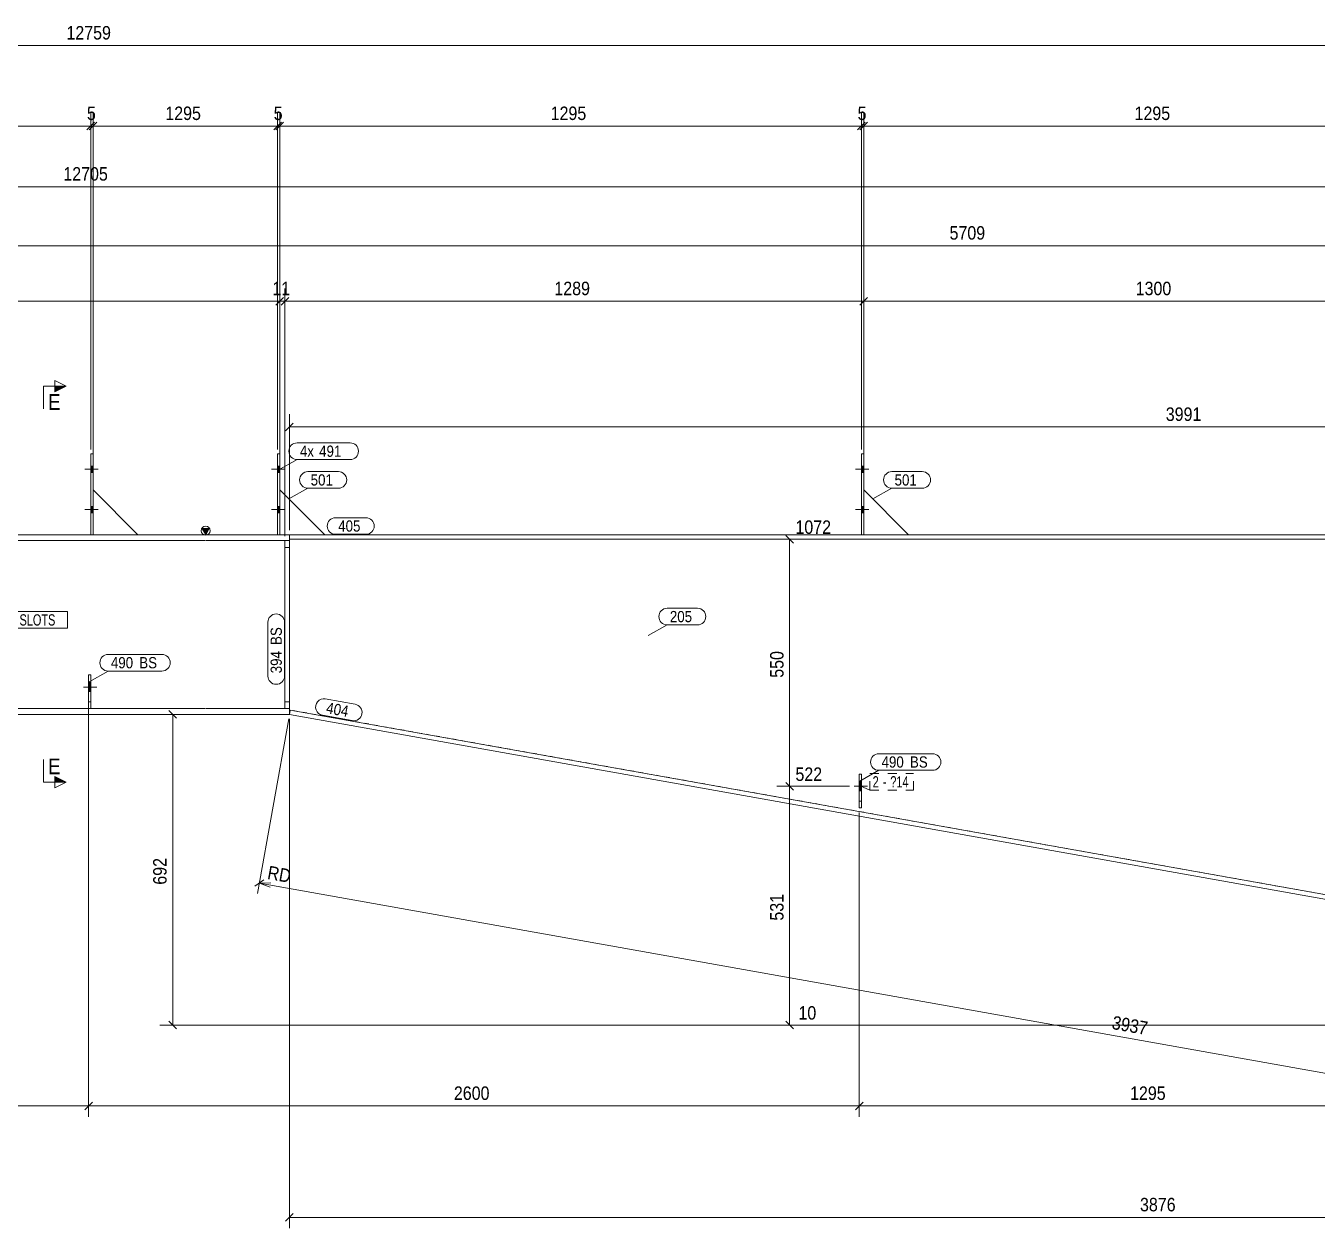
# Model space of a CAD drawing. Header units: millimetres. Extents: x 2 to 1174, y 1 to 825.
# Drawn here: x 559.1 to 846.6, y 275.6 to 543.4 of the extents above; entities that cross this region are included whole.
import ezdxf

# ---------------------------------------------------------------- set-up
doc = ezdxf.new("R2010")
doc.units = ezdxf.units.MM
for name, pattern in [('XKITLINE00', [0]), ('XKITLINE01', [4, 1, -1, 1, -1]), ('XKITLINE02', [4, 2, -2])]:
    doc.linetypes.add(name, pattern=pattern)
for name, color, linetype, lineweight in [('Bolt', 3, 'Continuous', 0), ('BoltMark', 7, 'Continuous', 0), ('Dimensions', 7, 'Continuous', 0), ('Part', 2, 'Continuous', 0), ('PartMark', 7, 'Continuous', 0), ('Section', 6, 'Continuous', 0)]:
    doc.layers.add(name, color=color, linetype=linetype, lineweight=lineweight)
doc.styles.add('ARIAL', font='ARIAL.TTF')
doc.styles.add('ARIAL_NARROW', font='ARIALN.TTF')

# ---------------------------------------------------------------- blocks, each defined once
blk = doc.blocks.new('*A27')
at = {"layer": 'Part', "color": 7, "linetype": 'XKITLINE01', "lineweight": 0}
for p, q in [((573.1, 398.83), (573.1, 391.33)), ((573.6, 398.83), (573.1, 398.83)), ((573.6, 391.33), (573.6, 398.83)), ((573.1, 392.83), (573.6, 392.83)), ((573.1, 391.33), (573.6, 391.33))]:
    blk.add_line(p, q, dxfattribs=at)
blk = doc.blocks.new('*A28')
at = {"layer": 'Part', "color": 2, "linetype": 'XKITLINE00', "lineweight": 0}
for p, q in [((573.1, 391.33), (573.1, 398.83)), ((573.1, 398.83), (573.6, 398.83)), ((573.6, 398.83), (573.6, 391.33))]:
    blk.add_line(p, q, dxfattribs=at)
at = {"layer": 'Part', "color": 7, "linetype": 'XKITLINE01', "lineweight": 0}
for p, q in [((573.1, 392.83), (573.6, 392.83)), ((573.6, 391.33), (573.1, 391.33))]:
    blk.add_line(p, q, dxfattribs=at)
blk = doc.blocks.new('*A29')
at = {"layer": 'Part', "color": 2, "linetype": 'XKITLINE00', "lineweight": 0}
blk.add_line((584.1, 430.03), (574.1, 440.03), dxfattribs=at)
at = {"layer": 'Part', "color": 7, "linetype": 'XKITLINE01', "lineweight": 0}
for p, q in [((574.1, 440.03), (574.1, 430.03)), ((574.1, 430.03), (584.1, 430.03))]:
    blk.add_line(p, q, dxfattribs=at)
blk = doc.blocks.new('*A30')
at = {"layer": 'Part', "color": 2, "linetype": 'XKITLINE00', "lineweight": 0}
for p, q in [((573.6, 448.03), (574.1, 448.03)), ((573.6, 448.03), (573.6, 430.03)), ((574.1, 448.03), (574.1, 430.03))]:
    blk.add_line(p, q, dxfattribs=at)
at = {"layer": 'Part', "color": 7, "linetype": 'XKITLINE01', "lineweight": 0}
blk.add_line((574.1, 430.03), (573.6, 430.03), dxfattribs=at)
blk = doc.blocks.new('*A31')
at = {"layer": 'Part', "color": 2, "linetype": 'XKITLINE00', "lineweight": 0}
blk.add_line((625.68, 430.03), (615.68, 440.03), dxfattribs=at)
at = {"layer": 'Part', "color": 7, "linetype": 'XKITLINE01', "lineweight": 0}
for p, q in [((615.68, 440.03), (615.68, 430.03)), ((615.68, 430.03), (625.68, 430.03))]:
    blk.add_line(p, q, dxfattribs=at)
blk = doc.blocks.new('*A32')
at = {"layer": 'Part', "color": 2, "linetype": 'XKITLINE00', "lineweight": 0}
for p, q in [((615.18, 448.03), (615.68, 448.03)), ((615.18, 448.03), (615.18, 430.03)), ((615.68, 448.03), (615.68, 430.03))]:
    blk.add_line(p, q, dxfattribs=at)
at = {"layer": 'Part', "color": 7, "linetype": 'XKITLINE01', "lineweight": 0}
blk.add_line((615.68, 430.03), (615.18, 430.03), dxfattribs=at)
blk = doc.blocks.new('*A33')
at = {"layer": 'Part', "color": 7, "linetype": 'XKITLINE01', "lineweight": 0}
for p, q in [((744.68, 376.72), (744.68, 369.22)), ((745.18, 376.72), (744.68, 376.72)), ((745.18, 369.22), (745.18, 376.72)), ((744.68, 370.72), (745.18, 370.72)), ((744.68, 369.22), (745.18, 369.22))]:
    blk.add_line(p, q, dxfattribs=at)
blk = doc.blocks.new('*A34')
at = {"layer": 'Part', "color": 2, "linetype": 'XKITLINE00', "lineweight": 0}
for p, q in [((744.68, 369.22), (744.68, 376.72)), ((744.68, 376.72), (745.18, 376.72)), ((745.18, 376.72), (745.18, 369.22)), ((745.18, 369.22), (744.68, 369.22))]:
    blk.add_line(p, q, dxfattribs=at)
at = {"layer": 'Part', "color": 7, "linetype": 'XKITLINE01', "lineweight": 0}
blk.add_line((744.68, 370.72), (745.18, 370.72), dxfattribs=at)
blk = doc.blocks.new('*A35')
at = {"layer": 'Part', "color": 2, "linetype": 'XKITLINE00', "lineweight": 0}
blk.add_line((755.68, 430.03), (745.68, 440.03), dxfattribs=at)
at = {"layer": 'Part', "color": 7, "linetype": 'XKITLINE01', "lineweight": 0}
for p, q in [((745.68, 440.03), (745.68, 430.03)), ((745.68, 430.03), (755.68, 430.03))]:
    blk.add_line(p, q, dxfattribs=at)
blk = doc.blocks.new('*A36')
at = {"layer": 'Part', "color": 2, "linetype": 'XKITLINE00', "lineweight": 0}
for p, q in [((745.18, 448.03), (745.68, 448.03)), ((745.18, 448.03), (745.18, 430.03)), ((745.68, 448.03), (745.68, 430.03))]:
    blk.add_line(p, q, dxfattribs=at)
at = {"layer": 'Part', "color": 7, "linetype": 'XKITLINE01', "lineweight": 0}
blk.add_line((745.68, 430.03), (745.18, 430.03), dxfattribs=at)
blk = doc.blocks.new('*A41')
at = {"layer": 'Part', "color": 2, "linetype": 'XKITLINE00', "lineweight": 0}
for p, q in [((1016.92, 430.03), (617.83, 430.03)), ((617.83, 430.03), (617.83, 429.03)), ((1016.92, 429.03), (617.83, 429.03))]:
    blk.add_line(p, q, dxfattribs=at)
blk = doc.blocks.new('*A47')
at = {"layer": 'Part', "color": 7, "linetype": 'XKITLINE01', "lineweight": 0}
for p, q in [((617.83, 428.73), (616.83, 428.73)), ((616.83, 391.33), (616.83, 428.73)), ((617.83, 391.33), (617.83, 428.73)), ((616.83, 427.23), (617.83, 427.23)), ((616.83, 392.83), (617.83, 392.83)), ((616.83, 391.33), (617.83, 391.33))]:
    blk.add_line(p, q, dxfattribs=at)
blk = doc.blocks.new('*A48')
at = {"layer": 'Part', "color": 2, "linetype": 'XKITLINE00', "lineweight": 0}
for p, q in [((616.83, 428.73), (616.83, 391.33)), ((617.83, 391.33), (617.83, 428.73))]:
    blk.add_line(p, q, dxfattribs=at)
at = {"layer": 'Part', "color": 7, "linetype": 'XKITLINE01', "lineweight": 0}
for p, q in [((617.83, 428.73), (616.83, 428.73)), ((616.83, 427.23), (617.83, 427.23)), ((616.83, 392.83), (617.83, 392.83)), ((617.83, 391.33), (616.83, 391.33))]:
    blk.add_line(p, q, dxfattribs=at)
blk = doc.blocks.new('*A52')
at = {"layer": 'Part', "color": 7, "linetype": 'XKITLINE01', "lineweight": 0}
for p, q in [((617.83, 391.05), (617.83, 429.03)), ((617.83, 429.03), (1016.92, 429.03)), ((1005.62, 321.86), (618.01, 391.01))]:
    blk.add_line(p, q, dxfattribs=at)
at = {"layer": 'Part', "color": 2, "linetype": 'XKITLINE00', "lineweight": 0}
blk.add_line((618.01, 391.01), (617.83, 391.05), dxfattribs=at)
blk = doc.blocks.new('*A67')
at = {"layer": 'Bolt', "color": 3, "linetype": 'XKITLINE02', "lineweight": 0}
for p, q in [((573.6, 397.11), (573.1, 397.11)), ((574.95, 396.13), (571.95, 396.13)), ((573.6, 395.15), (573.1, 395.15))]:
    blk.add_line(p, q, dxfattribs=at)
blk = doc.blocks.new('*A68')
at = {"layer": 'Bolt'}
blk.add_hatch(color=3, dxfattribs=at).paths.add_polyline_path([(573.6, 395.15), (573.1, 395.15), (573.1, 397.11), (573.6, 397.11)], flags=17)
at = {"layer": 'Bolt', "color": 3, "linetype": 'XKITLINE00', "lineweight": 0}
for p, q in [((573.6, 397.11), (573.1, 397.11)), ((574.95, 396.13), (571.95, 396.13)), ((573.6, 395.15), (573.1, 395.15))]:
    blk.add_line(p, q, dxfattribs=at)
blk = doc.blocks.new('*A69')
at = {"layer": 'Bolt'}
for points in [[(573.6, 445.33), (574.1, 445.33), (574.1, 443.93), (573.6, 443.93)], [(573.6, 445.33), (574.1, 445.33), (574.1, 443.93), (573.6, 443.93)], [(573.6, 436.33), (574.1, 436.33), (574.1, 434.93), (573.6, 434.93)], [(573.6, 436.33), (574.1, 436.33), (574.1, 434.93), (573.6, 434.93)]]:
    blk.add_hatch(color=3, dxfattribs=at).paths.add_polyline_path(points, flags=17)
at = {"layer": 'Bolt', "color": 3, "linetype": 'XKITLINE00', "lineweight": 0}
for p, q in [((575.26, 444.63), (572.26, 444.63)), ((575.26, 444.63), (572.26, 444.63)), ((574.1, 445.33), (573.6, 445.33)), ((574.1, 445.33), (573.6, 445.33)), ((574.1, 443.93), (573.6, 443.93)), ((574.1, 443.93), (573.6, 443.93)), ((575.26, 435.63), (572.26, 435.63)), ((575.26, 435.63), (572.26, 435.63)), ((574.1, 436.33), (573.6, 436.33)), ((574.1, 436.33), (573.6, 436.33)), ((574.1, 434.93), (573.6, 434.93)), ((574.1, 434.93), (573.6, 434.93))]:
    blk.add_line(p, q, dxfattribs=at)
blk = doc.blocks.new('*A70')
at = {"layer": 'Bolt'}
for points in [[(615.18, 445.33), (615.68, 445.33), (615.68, 443.93), (615.18, 443.93)], [(615.18, 445.33), (615.68, 445.33), (615.68, 443.93), (615.18, 443.93)], [(615.18, 436.33), (615.68, 436.33), (615.68, 434.93), (615.18, 434.93)], [(615.18, 436.33), (615.68, 436.33), (615.68, 434.93), (615.18, 434.93)]]:
    blk.add_hatch(color=3, dxfattribs=at).paths.add_polyline_path(points, flags=17)
at = {"layer": 'Bolt', "color": 3, "linetype": 'XKITLINE00', "lineweight": 0}
for p, q in [((616.84, 444.63), (613.84, 444.63)), ((616.84, 444.63), (613.84, 444.63)), ((615.68, 445.33), (615.18, 445.33)), ((615.68, 445.33), (615.18, 445.33)), ((615.68, 443.93), (615.18, 443.93)), ((615.68, 443.93), (615.18, 443.93)), ((616.84, 435.63), (613.84, 435.63)), ((616.84, 435.63), (613.84, 435.63)), ((615.68, 436.33), (615.18, 436.33)), ((615.68, 436.33), (615.18, 436.33)), ((615.68, 434.93), (615.18, 434.93)), ((615.68, 434.93), (615.18, 434.93))]:
    blk.add_line(p, q, dxfattribs=at)
blk = doc.blocks.new('*A71')
at = {"layer": 'Bolt', "color": 3, "linetype": 'XKITLINE02', "lineweight": 0}
for p, q in [((746.53, 374.02), (743.53, 374.02)), ((745.18, 375), (744.68, 375)), ((745.18, 373.04), (744.68, 373.04))]:
    blk.add_line(p, q, dxfattribs=at)
blk = doc.blocks.new('*A72')
at = {"layer": 'Bolt'}
blk.add_hatch(color=3, dxfattribs=at).paths.add_polyline_path([(745.18, 373.04), (744.68, 373.04), (744.68, 375), (745.18, 375)], flags=17)
at = {"layer": 'Bolt', "color": 3, "linetype": 'XKITLINE00', "lineweight": 0}
for p, q in [((746.53, 374.02), (743.53, 374.02)), ((745.18, 375), (744.68, 375)), ((745.18, 373.04), (744.68, 373.04))]:
    blk.add_line(p, q, dxfattribs=at)
blk = doc.blocks.new('*A73')
at = {"layer": 'Bolt'}
for points in [[(745.18, 445.33), (745.68, 445.33), (745.68, 443.93), (745.18, 443.93)], [(745.18, 445.33), (745.68, 445.33), (745.68, 443.93), (745.18, 443.93)], [(745.18, 436.33), (745.68, 436.33), (745.68, 434.93), (745.18, 434.93)], [(745.18, 436.33), (745.68, 436.33), (745.68, 434.93), (745.18, 434.93)]]:
    blk.add_hatch(color=3, dxfattribs=at).paths.add_polyline_path(points, flags=17)
at = {"layer": 'Bolt', "color": 3, "linetype": 'XKITLINE00', "lineweight": 0}
for p, q in [((746.84, 444.63), (743.84, 444.63)), ((746.84, 444.63), (743.84, 444.63)), ((745.68, 445.33), (745.18, 445.33)), ((745.68, 445.33), (745.18, 445.33)), ((745.68, 443.93), (745.18, 443.93)), ((745.68, 443.93), (745.18, 443.93)), ((746.84, 435.63), (743.84, 435.63)), ((746.84, 435.63), (743.84, 435.63)), ((745.68, 436.33), (745.18, 436.33)), ((745.68, 436.33), (745.18, 436.33)), ((745.68, 434.93), (745.18, 434.93)), ((745.68, 434.93), (745.18, 434.93))]:
    blk.add_line(p, q, dxfattribs=at)
blk = doc.blocks.new('*A79')
at = {"layer": 'Part', "color": 2, "linetype": 'XKITLINE00', "lineweight": 0}
for p, q in [((617.83, 390.03), (618.01, 391.01)), ((618.01, 391.01), (1005.62, 321.86)), ((1005.44, 320.87), (617.83, 390.03))]:
    blk.add_line(p, q, dxfattribs=at)
blk = doc.blocks.new('*A80')
at = {"layer": 'Part'}
blk.add_hatch(color=2, dxfattribs=at).paths.add_polyline_path([(598.39, 431.43), (599.99, 431.43), (599.19, 430.03)], flags=17)
at = {"layer": 'Part', "color": 2, "linetype": 'XKITLINE00', "lineweight": 0}
for p, q in [((599.19, 430.03), (598.39, 431.43)), ((598.39, 431.43), (599.99, 431.43)), ((599.99, 431.43), (599.19, 430.03)), ((599.1, 430.03), (557.3, 430.03)), ((599.1, 428.73), (557.3, 428.73)), ((617.83, 430.03), (599.2, 430.03)), ((617.83, 428.73), (599.2, 428.73)), ((617.83, 429.03), (617.83, 428.73)), ((557.3, 391.33), (599.1, 391.33)), ((599.2, 391.33), (617.83, 391.33)), ((617.83, 390.03), (617.83, 391.33)), ((557.3, 390.03), (599.1, 390.03)), ((599.2, 390.03), (617.83, 390.03))]:
    blk.add_line(p, q, dxfattribs=at)
at = {"layer": 'Part', "color": 7, "linetype": 'XKITLINE01', "lineweight": 0}
for p, q in [((617.83, 430.03), (617.83, 429.03)), ((617.83, 391.33), (617.83, 428.73))]:
    blk.add_line(p, q, dxfattribs=at)
at = {"layer": 'Part', "color": 2, "linetype": 'XKITLINE00', "lineweight": 0}
blk.add_circle((599.19, 430.93), 1, dxfattribs=at)
blk = doc.blocks.new('*A190')
at = {"layer": 'Dimensions', "color": 7, "linetype": 'XKITLINE00', "lineweight": 0}
blk.add_line((127.18, 538.96), (1020.3, 538.96), dxfattribs=at)
at = {"layer": 'Dimensions', "color": 3, "style": 'ARIAL', "width": 0.85}
blk.add_text('12759', height=3, dxfattribs=at).set_placement((568.18, 540.31))
blk = doc.blocks.new('*A201')
at = {"layer": 'Dimensions', "color": 7, "linetype": 'XKITLINE00', "lineweight": 0}
for p, q in [((744.68, 368.22), (744.68, 300.44)), ((874.18, 345.03), (874.18, 300.44)), ((745.53, 303.69), (743.83, 301.99)), ((744.68, 302.84), (874.18, 302.84)), ((875.03, 303.69), (873.33, 301.99))]:
    blk.add_line(p, q, dxfattribs=at)
at = {"layer": 'Dimensions', "color": 3}
for p in [(744.68, 302.84), (874.18, 302.84)]:
    blk.add_point(p, dxfattribs=at)
at = {"layer": 'Dimensions', "color": 3, "style": 'ARIAL', "width": 0.85}
blk.add_text('1295', height=3, dxfattribs=at).set_placement((804.98, 304.19))
blk = doc.blocks.new('*A202')
at = {"layer": 'Dimensions', "color": 7, "linetype": 'XKITLINE00', "lineweight": 0}
blk.add_line((540.4, 494.4), (998.07, 494.4), dxfattribs=at)
at = {"layer": 'Dimensions', "color": 3, "style": 'ARIAL', "width": 0.85}
blk.add_text('5709', height=3, dxfattribs=at).set_placement((764.79, 495.75))
blk = doc.blocks.new('*A203')
at = {"layer": 'Dimensions', "color": 7, "linetype": 'XKITLINE00', "lineweight": 0}
for p, q in [((745.68, 447.64), (745.68, 523.88)), ((875.18, 449.03), (875.18, 523.88)), ((746.53, 521.88), (744.83, 520.18)), ((745.68, 521.03), (875.18, 521.03)), ((876.03, 521.88), (874.33, 520.18))]:
    blk.add_line(p, q, dxfattribs=at)
at = {"layer": 'Dimensions', "color": 3}
for p in [(745.68, 521.03), (875.18, 521.03)]:
    blk.add_point(p, dxfattribs=at)
at = {"layer": 'Dimensions', "color": 3, "style": 'ARIAL', "width": 0.85}
blk.add_text('1295', height=3, dxfattribs=at).set_placement((805.98, 522.38))
blk = doc.blocks.new('*A204')
at = {"layer": 'Dimensions', "color": 7, "linetype": 'XKITLINE00', "lineweight": 0}
for p, q in [((742.53, 374.02), (726.33, 374.02)), ((728.33, 374.87), (730.03, 373.17)), ((729.18, 320.87), (729.18, 374.02)), ((1004.44, 320.87), (726.33, 320.87)), ((728.33, 321.72), (730.03, 320.02))]:
    blk.add_line(p, q, dxfattribs=at)
at = {"layer": 'Dimensions', "color": 3}
for p in [(729.18, 374.02), (729.18, 320.87)]:
    blk.add_point(p, dxfattribs=at)
at = {"layer": 'Dimensions', "color": 3, "style": 'ARIAL', "width": 0.85}
for s, p in [('522', (730.48, 375.22)), ('10', (731.15, 322.07))]:
    blk.add_text(s, height=3, dxfattribs=at).set_placement(p)
blk.add_text('531', height=3, rotation=90.0002, dxfattribs=at).set_placement((727.83, 344.11))
blk = doc.blocks.new('*A205')
at = {"layer": 'Dimensions', "color": 7, "linetype": 'XKITLINE00', "lineweight": 0}
blk.add_line((129.18, 507.54), (1016.92, 507.54), dxfattribs=at)
at = {"layer": 'Dimensions', "color": 3, "style": 'ARIAL', "width": 0.85}
blk.add_text('12705', height=3, dxfattribs=at).set_placement((567.49, 508.89))
blk = doc.blocks.new('*A207')
at = {"layer": 'Dimensions', "color": 7, "linetype": 'XKITLINE00', "lineweight": 0}
for p, q in [((745.68, 441.03), (745.68, 484.88)), ((875.68, 441.03), (875.68, 484.88)), ((746.53, 482.88), (744.83, 481.18)), ((745.68, 482.03), (875.68, 482.03)), ((876.53, 482.88), (874.83, 481.18))]:
    blk.add_line(p, q, dxfattribs=at)
at = {"layer": 'Dimensions', "color": 3}
for p in [(745.68, 482.03), (875.68, 482.03)]:
    blk.add_point(p, dxfattribs=at)
at = {"layer": 'Dimensions', "color": 3, "style": 'ARIAL', "width": 0.85}
blk.add_text('1300', height=3, dxfattribs=at).set_placement((806.23, 483.38))
blk = doc.blocks.new('*A208')
at = {"layer": 'Dimensions', "color": 7, "linetype": 'XKITLINE00', "lineweight": 0}
for p, q in [((617.83, 389.03), (617.83, 275.63)), ((618.68, 278.88), (616.98, 277.18)), ((617.83, 278.03), (1005.44, 278.03))]:
    blk.add_line(p, q, dxfattribs=at)
at = {"layer": 'Dimensions', "color": 3}
blk.add_point((617.83, 278.03), dxfattribs=at)
at = {"layer": 'Dimensions', "color": 3, "style": 'ARIAL', "width": 0.85}
blk.add_text('3876', height=3, dxfattribs=at).set_placement((807.19, 279.38))
blk = doc.blocks.new('*A209')
at = {"layer": 'Dimensions', "color": 7, "linetype": 'XKITLINE00', "lineweight": 0}
for p, q in [((616.83, 390.03), (588.98, 390.03)), ((590.99, 390.88), (592.68, 389.18)), ((591.83, 320.87), (591.83, 390.03)), ((1004.44, 320.87), (588.98, 320.87)), ((590.99, 321.72), (592.68, 320.02))]:
    blk.add_line(p, q, dxfattribs=at)
at = {"layer": 'Dimensions', "color": 3}
for p in [(591.83, 390.03), (591.83, 320.87)]:
    blk.add_point(p, dxfattribs=at)
at = {"layer": 'Dimensions', "color": 3, "style": 'ARIAL', "width": 0.85}
blk.add_text('692', height=3, rotation=90.0002, dxfattribs=at).set_placement((590.48, 352.11))
blk = doc.blocks.new('*A210')
at = {"layer": 'Dimensions', "color": 7, "linetype": 'XKITLINE00', "lineweight": 0}
blk.add_line((618.83, 430.03), (1011.58, 430.03), dxfattribs=at)
blk = doc.blocks.new('*A211')
at = {"layer": 'Dimensions', "color": 7, "linetype": 'XKITLINE00', "lineweight": 0}
for p, q in [((617.66, 389.05), (610.71, 350.12)), ((617.66, 389.05), (610.71, 350.12)), ((612.12, 353.17), (610.15, 351.8)), ((613.68, 352.54), (611.13, 352.48)), ((611.13, 352.48), (998.74, 283.32)), ((613.51, 351.55), (611.13, 352.48)), ((618.24, 351.21), (611.13, 352.48))]:
    blk.add_line(p, q, dxfattribs=at)
at = {"layer": 'Dimensions', "color": 3}
blk.add_point((611.13, 352.48), dxfattribs=at)
at = {"layer": 'Dimensions', "color": 7}
blk.add_point((611.13, 352.48), dxfattribs=at)
at = {"layer": 'Dimensions', "color": 3, "style": 'ARIAL', "width": 0.85}
for s, p in [('RD', (612.77, 353.41)), ('3937', (800.79, 320.01))]:
    blk.add_text(s, height=3, rotation=-10.1184, dxfattribs=at).set_placement(p)
blk = doc.blocks.new('*A212')
at = {"layer": 'Dimensions', "color": 7, "linetype": 'XKITLINE00', "lineweight": 0}
for p, q in [((618.68, 454.88), (616.98, 453.18)), ((617.83, 431.03), (617.83, 456.88)), ((617.83, 454.03), (1016.92, 454.03))]:
    blk.add_line(p, q, dxfattribs=at)
at = {"layer": 'Dimensions', "color": 3}
blk.add_point((617.83, 454.03), dxfattribs=at)
at = {"layer": 'Dimensions', "color": 3, "style": 'ARIAL', "width": 0.85}
blk.add_text('3991', height=3, dxfattribs=at).set_placement((812.93, 455.38))
blk = doc.blocks.new('*A218')
at = {"layer": 'PartMark', "color": 7, "linetype": 'XKITLINE00', "lineweight": 0}
for p, q in [((625.81, 393.48), (632.47, 392.29)), ((625.16, 389.84), (631.82, 388.65))]:
    blk.add_line(p, q, dxfattribs=at)
for centre, start, end in [((625.49, 391.66), 79.8838, 259.8838), ((632.14, 390.47), 259.8838, 79.8838)]:
    blk.add_arc(centre, 1.85, start, end, dxfattribs=at)
at = {"layer": 'PartMark', "color": 3, "style": 'ARIAL', "width": 0.85}
blk.add_text('404', height=2.5, rotation=-10.1184, dxfattribs=at).set_placement((625.86, 390.32))
blk = doc.blocks.new('*A222')
at = {"layer": 'PartMark', "color": 7, "linetype": 'XKITLINE00', "lineweight": 0}
for p, q in [((749.05, 381.28), (761.02, 381.28)), ((744.81, 375.19), (749.05, 377.58)), ((749.05, 377.58), (761.02, 377.58))]:
    blk.add_line(p, q, dxfattribs=at)
for centre, start, end in [((749.05, 379.43), 90, 270), ((761.02, 379.43), 270, 90)]:
    blk.add_arc(centre, 1.85, start, end, dxfattribs=at)
at = {"layer": 'PartMark', "color": 3, "style": 'ARIAL', "width": 0.85}
for s, p in [('490', (749.65, 378.18)), ('BS', (755.97, 378.18))]:
    blk.add_text(s, height=2.5, dxfattribs=at).set_placement(p)
blk = doc.blocks.new('*A223')
at = {"layer": 'PartMark', "color": 7, "linetype": 'XKITLINE00', "lineweight": 0}
for p, q in [((619.55, 450.49), (631.34, 450.49)), ((615.31, 444.4), (619.55, 446.79)), ((619.55, 446.79), (631.34, 446.79))]:
    blk.add_line(p, q, dxfattribs=at)
for centre, start, end in [((619.55, 448.64), 90, 270), ((631.34, 448.64), 270, 90)]:
    blk.add_arc(centre, 1.85, start, end, dxfattribs=at)
at = {"layer": 'PartMark', "color": 3, "style": 'ARIAL', "width": 0.85}
for s, p in [('4x', (620.15, 447.39)), ('491', (624.43, 447.39))]:
    blk.add_text(s, height=2.5, dxfattribs=at).set_placement(p)
blk = doc.blocks.new('*A226')
at = {"layer": 'PartMark', "color": 7, "linetype": 'XKITLINE00', "lineweight": 0}
for p, q in [((613.03, 398.58), (613.03, 410.54)), ((616.73, 398.58), (616.73, 410.54))]:
    blk.add_line(p, q, dxfattribs=at)
for centre, start, end in [((614.88, 410.54), 0, 180), ((614.88, 398.58), 180, 0)]:
    blk.add_arc(centre, 1.85, start, end, dxfattribs=at)
at = {"layer": 'PartMark', "color": 3, "style": 'ARIAL', "width": 0.85}
for s, p in [('BS', (616.13, 405.49)), ('394', (616.13, 399.18))]:
    blk.add_text(s, height=2.5, rotation=90.0002, dxfattribs=at).set_placement(p)
blk = doc.blocks.new('*A227')
at = {"layer": 'PartMark', "color": 7, "linetype": 'XKITLINE00', "lineweight": 0}
for p, q in [((577.47, 403.39), (589.44, 403.39)), ((573.23, 397.3), (577.47, 399.69)), ((577.47, 399.69), (589.44, 399.69))]:
    blk.add_line(p, q, dxfattribs=at)
for centre, start, end in [((577.47, 401.54), 90, 270), ((589.44, 401.54), 270, 90)]:
    blk.add_arc(centre, 1.85, start, end, dxfattribs=at)
at = {"layer": 'PartMark', "color": 3, "style": 'ARIAL', "width": 0.85}
for s, p in [('490', (578.07, 400.29)), ('BS', (584.39, 400.29))]:
    blk.add_text(s, height=2.5, dxfattribs=at).set_placement(p)
blk = doc.blocks.new('*A234')
at = {"layer": 'Section'}
for points in [[(565.6, 463.1), (568.1, 463.1), (565.6, 461.85)], [(565.6, 376.21), (568.1, 374.96), (565.6, 374.96)]]:
    blk.add_hatch(color=3, dxfattribs=at).paths.add_polyline_path(points, flags=17)
at = {"layer": 'Section', "color": 1, "linetype": 'XKITLINE00', "lineweight": 0}
for p, q in [((563.1, 463.1), (563.1, 458.1)), ((563.1, 463.1), (568.1, 463.1)), ((563.1, 374.96), (563.1, 379.96)), ((563.1, 374.96), (568.1, 374.96))]:
    blk.add_line(p, q, dxfattribs=at)
at = {"layer": 'Section', "color": 3, "linetype": 'XKITLINE00', "lineweight": 0}
for p, q in [((565.6, 461.85), (565.6, 464.35)), ((565.6, 464.35), (568.1, 463.1)), ((568.1, 463.1), (565.6, 461.85)), ((568.1, 374.96), (565.6, 376.21)), ((565.6, 376.21), (565.6, 373.71)), ((568.1, 374.96), (565.6, 373.71))]:
    blk.add_line(p, q, dxfattribs=at)
at = {"layer": 'Section', "color": 7, "style": 'ARIAL', "width": 0.85}
for p in [(564.1, 457.85), (564.1, 376.71)]:
    blk.add_text('E', height=3.5, dxfattribs=at).set_placement(p)
blk = doc.blocks.new('*A239')
at = {"layer": 'Dimensions', "color": 7, "linetype": 'XKITLINE00', "lineweight": 0}
for p, q in [((430.92, 397.83), (430.92, 300.44)), ((573.1, 397.83), (573.1, 300.44)), ((431.77, 303.69), (430.07, 301.99)), ((430.92, 302.84), (573.1, 302.84)), ((573.95, 303.69), (572.25, 301.99))]:
    blk.add_line(p, q, dxfattribs=at)
at = {"layer": 'Dimensions', "color": 3}
for p in [(430.92, 302.84), (573.1, 302.84)]:
    blk.add_point(p, dxfattribs=at)
at = {"layer": 'Dimensions', "color": 3, "style": 'ARIAL', "width": 0.85}
blk.add_text('2600', height=3, dxfattribs=at).set_placement((497.56, 304.19))
blk = doc.blocks.new('*A240')
at = {"layer": 'Dimensions', "color": 7, "linetype": 'XKITLINE00', "lineweight": 0}
for p, q in [((573.1, 397.83), (573.1, 300.44)), ((744.68, 368.22), (744.68, 300.44)), ((573.95, 303.69), (572.25, 301.99)), ((573.1, 302.84), (744.68, 302.84)), ((745.53, 303.69), (743.83, 301.99))]:
    blk.add_line(p, q, dxfattribs=at)
at = {"layer": 'Dimensions', "color": 3}
for p in [(573.1, 302.84), (744.68, 302.84)]:
    blk.add_point(p, dxfattribs=at)
at = {"layer": 'Dimensions', "color": 3, "style": 'ARIAL', "width": 0.85}
blk.add_text('2600', height=3, dxfattribs=at).set_placement((654.44, 304.19))
blk = doc.blocks.new('*A255')
at = {"layer": 'Dimensions', "color": 7, "linetype": 'XKITLINE00', "lineweight": 0}
for p, q in [((473.5, 441.03), (473.5, 523.88)), ((573.6, 449.03), (573.6, 523.88)), ((474.35, 521.88), (472.65, 520.18)), ((473.5, 521.03), (573.6, 521.03)), ((574.45, 521.88), (572.75, 520.18))]:
    blk.add_line(p, q, dxfattribs=at)
at = {"layer": 'Dimensions', "color": 3}
for p in [(473.5, 521.03), (573.6, 521.03)]:
    blk.add_point(p, dxfattribs=at)
at = {"layer": 'Dimensions', "color": 3, "style": 'ARIAL', "width": 0.85}
blk.add_text('1295', height=3, dxfattribs=at).set_placement((519.1, 522.38))
blk = doc.blocks.new('*A256')
at = {"layer": 'Dimensions', "color": 7, "linetype": 'XKITLINE00', "lineweight": 0}
for p, q in [((573.6, 449.03), (573.6, 523.88)), ((574.1, 441.03), (574.1, 523.88)), ((574.45, 521.88), (572.75, 520.18)), ((574.95, 521.88), (573.25, 520.18)), ((573.6, 521.03), (574.1, 521.03))]:
    blk.add_line(p, q, dxfattribs=at)
at = {"layer": 'Dimensions', "color": 3}
for p in [(573.6, 521.03), (574.1, 521.03)]:
    blk.add_point(p, dxfattribs=at)
at = {"layer": 'Dimensions', "color": 3, "style": 'ARIAL', "width": 0.85}
blk.add_text('5', height=3, dxfattribs=at).set_placement((572.74, 522.38))
blk = doc.blocks.new('*A257')
at = {"layer": 'Dimensions', "color": 7, "linetype": 'XKITLINE00', "lineweight": 0}
for p, q in [((574.1, 441.03), (574.1, 523.88)), ((615.18, 449.03), (615.18, 523.88)), ((574.95, 521.88), (573.25, 520.18)), ((574.1, 521.03), (615.18, 521.03)), ((616.03, 521.88), (614.33, 520.18))]:
    blk.add_line(p, q, dxfattribs=at)
at = {"layer": 'Dimensions', "color": 3}
for p in [(574.1, 521.03), (615.18, 521.03)]:
    blk.add_point(p, dxfattribs=at)
at = {"layer": 'Dimensions', "color": 3, "style": 'ARIAL', "width": 0.85}
blk.add_text('1295', height=3, dxfattribs=at).set_placement((590.19, 522.38))
blk = doc.blocks.new('*A258')
at = {"layer": 'Dimensions', "color": 7, "linetype": 'XKITLINE00', "lineweight": 0}
for p, q in [((615.18, 449.03), (615.18, 523.88)), ((615.68, 447.64), (615.68, 523.88)), ((616.03, 521.88), (614.33, 520.18)), ((616.53, 521.88), (614.83, 520.18)), ((615.18, 521.03), (615.68, 521.03))]:
    blk.add_line(p, q, dxfattribs=at)
at = {"layer": 'Dimensions', "color": 3}
for p in [(615.18, 521.03), (615.68, 521.03)]:
    blk.add_point(p, dxfattribs=at)
at = {"layer": 'Dimensions', "color": 3, "style": 'ARIAL', "width": 0.85}
blk.add_text('5', height=3, dxfattribs=at).set_placement((614.32, 522.38))
blk = doc.blocks.new('*A259')
at = {"layer": 'Dimensions', "color": 7, "linetype": 'XKITLINE00', "lineweight": 0}
for p, q in [((615.68, 447.64), (615.68, 523.88)), ((745.18, 449.03), (745.18, 523.88)), ((616.53, 521.88), (614.83, 520.18)), ((615.68, 521.03), (745.18, 521.03)), ((746.03, 521.88), (744.33, 520.18))]:
    blk.add_line(p, q, dxfattribs=at)
at = {"layer": 'Dimensions', "color": 3}
for p in [(615.68, 521.03), (745.18, 521.03)]:
    blk.add_point(p, dxfattribs=at)
at = {"layer": 'Dimensions', "color": 3, "style": 'ARIAL', "width": 0.85}
blk.add_text('1295', height=3, dxfattribs=at).set_placement((675.98, 522.38))
blk = doc.blocks.new('*A260')
at = {"layer": 'Dimensions', "color": 7, "linetype": 'XKITLINE00', "lineweight": 0}
for p, q in [((745.18, 449.03), (745.18, 523.88)), ((745.68, 447.64), (745.68, 523.88)), ((746.03, 521.88), (744.33, 520.18)), ((746.53, 521.88), (744.83, 520.18)), ((745.18, 521.03), (745.68, 521.03))]:
    blk.add_line(p, q, dxfattribs=at)
at = {"layer": 'Dimensions', "color": 3}
for p in [(745.18, 521.03), (745.68, 521.03)]:
    blk.add_point(p, dxfattribs=at)
at = {"layer": 'Dimensions', "color": 3, "style": 'ARIAL', "width": 0.85}
blk.add_text('5', height=3, dxfattribs=at).set_placement((744.32, 522.38))
blk = doc.blocks.new('*A261')
at = {"layer": 'Dimensions', "color": 7, "linetype": 'XKITLINE00', "lineweight": 0}
for p, q in [((742.53, 429.03), (726.33, 429.03)), ((728.33, 429.88), (730.03, 428.18)), ((729.18, 374.02), (729.18, 429.03)), ((742.53, 374.02), (726.33, 374.02)), ((728.33, 374.87), (730.03, 373.17))]:
    blk.add_line(p, q, dxfattribs=at)
at = {"layer": 'Dimensions', "color": 3}
for p in [(729.18, 429.03), (729.18, 374.02)]:
    blk.add_point(p, dxfattribs=at)
at = {"layer": 'Dimensions', "color": 3, "style": 'ARIAL', "width": 0.85}
blk.add_text('1072', height=3, dxfattribs=at).set_placement((730.48, 430.23))
blk.add_text('550', height=3, rotation=90.0002, dxfattribs=at).set_placement((727.83, 398.19))
blk = doc.blocks.new('*A263')
at = {"layer": 'Dimensions', "color": 7, "linetype": 'XKITLINE00', "lineweight": 0}
for p, q in [((615.68, 441.03), (615.68, 484.88)), ((324.85, 482.03), (615.68, 482.03)), ((616.53, 482.88), (614.83, 481.18))]:
    blk.add_line(p, q, dxfattribs=at)
at = {"layer": 'Dimensions', "color": 3}
blk.add_point((615.68, 482.03), dxfattribs=at)
blk = doc.blocks.new('*A264')
at = {"layer": 'Dimensions', "color": 7, "linetype": 'XKITLINE00', "lineweight": 0}
for p, q in [((615.68, 441.03), (615.68, 484.88)), ((616.83, 429.73), (616.83, 484.88)), ((616.53, 482.88), (614.83, 481.18)), ((615.68, 482.03), (616.83, 482.03)), ((617.68, 482.88), (615.98, 481.18))]:
    blk.add_line(p, q, dxfattribs=at)
at = {"layer": 'Dimensions', "color": 3}
for p in [(615.68, 482.03), (616.83, 482.03)]:
    blk.add_point(p, dxfattribs=at)
at = {"layer": 'Dimensions', "color": 3, "style": 'ARIAL', "width": 0.85}
blk.add_text('11', height=3, dxfattribs=at).set_placement((614.03, 483.38))
blk = doc.blocks.new('*A265')
at = {"layer": 'Dimensions', "color": 7, "linetype": 'XKITLINE00', "lineweight": 0}
for p, q in [((616.83, 429.73), (616.83, 484.88)), ((745.68, 441.03), (745.68, 484.88)), ((617.68, 482.88), (615.98, 481.18)), ((616.83, 482.03), (745.68, 482.03)), ((746.53, 482.88), (744.83, 481.18))]:
    blk.add_line(p, q, dxfattribs=at)
at = {"layer": 'Dimensions', "color": 3}
for p in [(616.83, 482.03), (745.68, 482.03)]:
    blk.add_point(p, dxfattribs=at)
at = {"layer": 'Dimensions', "color": 3, "style": 'ARIAL', "width": 0.85}
blk.add_text('1289', height=3, dxfattribs=at).set_placement((676.81, 483.38))
blk = doc.blocks.new('*A266')
at = {"layer": 'BoltMark', "color": 7, "linetype": 'XKITLINE00', "lineweight": 0}
for p, q in [((544.27, 412.92), (568.39, 412.92)), ((544.27, 409.22), (544.27, 412.92)), ((568.39, 409.22), (568.39, 412.92)), ((540.4, 410.03), (544.27, 409.22)), ((544.27, 409.22), (568.39, 409.22))]:
    blk.add_line(p, q, dxfattribs=at)
at = {"layer": 'BoltMark', "color": 3, "style": 'ARIAL_NARROW', "width": 0.85}
for s, p in [('4', (544.87, 409.82)), ('(65x30) SLOTS', (548.8, 409.82)), ('-', (547.14, 409.82))]:
    blk.add_text(s, height=2.5, dxfattribs=at).set_placement(p)
blk = doc.blocks.new('*A267')
at = {"layer": 'BoltMark', "color": 7, "linetype": 'XKITLINE02', "lineweight": 0}
for p, q in [((747.07, 376.87), (756.76, 376.87)), ((747.07, 373.17), (747.07, 376.87)), ((756.76, 373.17), (756.76, 376.87)), ((745.03, 374.02), (747.07, 373.17)), ((747.07, 373.17), (756.76, 373.17))]:
    blk.add_line(p, q, dxfattribs=at)
at = {"layer": 'BoltMark', "color": 3, "style": 'ARIAL_NARROW', "width": 0.85}
for s, p in [('2', (747.67, 373.77)), ('-', (749.94, 373.77)), ('?14', (751.6, 373.77))]:
    blk.add_text(s, height=2.5, dxfattribs=at).set_placement(p)
blk = doc.blocks.new('*A269')
at = {"layer": 'PartMark', "color": 7, "linetype": 'XKITLINE00', "lineweight": 0}
for p, q in [((701.92, 413.66), (708.68, 413.66)), ((697.68, 407.57), (701.92, 409.96)), ((701.92, 409.96), (708.68, 409.96))]:
    blk.add_line(p, q, dxfattribs=at)
for centre, start, end in [((701.92, 411.81), 90, 270), ((708.68, 411.81), 270, 90)]:
    blk.add_arc(centre, 1.85, start, end, dxfattribs=at)
at = {"layer": 'PartMark', "color": 3, "style": 'ARIAL', "width": 0.85}
blk.add_text('205', height=2.5, dxfattribs=at).set_placement((702.52, 410.56))
blk = doc.blocks.new('*A270')
at = {"layer": 'PartMark', "color": 7, "linetype": 'XKITLINE00', "lineweight": 0}
for p, q in [((628.08, 433.83), (634.84, 433.83)), ((628.08, 430.13), (634.84, 430.13))]:
    blk.add_line(p, q, dxfattribs=at)
for centre, start, end in [((628.08, 431.98), 90, 270), ((634.84, 431.98), 270, 90)]:
    blk.add_arc(centre, 1.85, start, end, dxfattribs=at)
at = {"layer": 'PartMark', "color": 3, "style": 'ARIAL', "width": 0.85}
blk.add_text('405', height=2.5, dxfattribs=at).set_placement((628.68, 430.73))
blk = doc.blocks.new('*A271')
at = {"layer": 'PartMark', "color": 7, "linetype": 'XKITLINE00', "lineweight": 0}
for p, q in [((751.95, 444.09), (758.72, 444.09)), ((747.71, 438), (751.95, 440.39)), ((751.95, 440.39), (758.72, 440.39))]:
    blk.add_line(p, q, dxfattribs=at)
for centre, start, end in [((751.95, 442.24), 90, 270), ((758.72, 442.24), 270, 90)]:
    blk.add_arc(centre, 1.85, start, end, dxfattribs=at)
at = {"layer": 'PartMark', "color": 3, "style": 'ARIAL', "width": 0.85}
blk.add_text('501', height=2.5, dxfattribs=at).set_placement((752.55, 440.99))
blk = doc.blocks.new('*A272')
at = {"layer": 'PartMark', "color": 7, "linetype": 'XKITLINE00', "lineweight": 0}
for p, q in [((621.95, 444.09), (628.72, 444.09)), ((617.71, 438), (621.95, 440.39)), ((621.95, 440.39), (628.72, 440.39))]:
    blk.add_line(p, q, dxfattribs=at)
for centre, start, end in [((621.95, 442.24), 90, 270), ((628.72, 442.24), 270, 90)]:
    blk.add_arc(centre, 1.85, start, end, dxfattribs=at)
at = {"layer": 'PartMark', "color": 3, "style": 'ARIAL', "width": 0.85}
blk.add_text('501', height=2.5, dxfattribs=at).set_placement((622.55, 440.99))

msp = doc.modelspace()

# ---------------------------------------------------------------- block references
at = {"lineweight": 0}
for name in ['*A190', '*A255', '*A256', '*A257', '*A258', '*A259', '*A260', '*A203', '*A205', '*A202', '*A263', '*A264', '*A265', '*A207', '*A234', '*A212', '*A223', '*A30', '*A32', '*A36', '*A69', '*A70', '*A272', '*A73', '*A271', '*A29', '*A31', '*A35', '*A270', '*A261', '*A47', '*A48', '*A41', '*A52', '*A210', '*A266', '*A226', '*A269', '*A227', '*A239', '*A67', '*A68', '*A240', '*A27', '*A28', '*A79', '*A218', '*A209', '*A211', '*A208', '*A222', '*A204', '*A33', '*A34', '*A267', '*A71', '*A72', '*A201']:
    msp.add_blockref(name, (0, 0), dxfattribs=at)
at = {"layer": 'Part', "lineweight": 0}
msp.add_blockref('*A80', (0, 0), dxfattribs=at)

doc.saveas('drawing.dxf')
